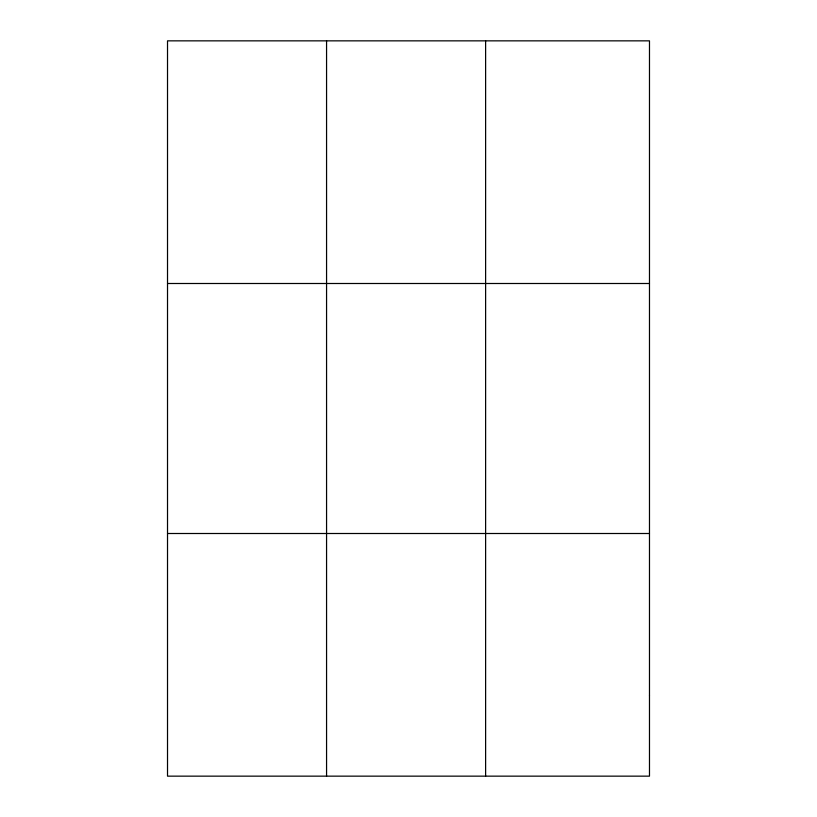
<?xml version="1.0" encoding="UTF-8"?>
<svg xmlns="http://www.w3.org/2000/svg" width="817" height="817" viewBox="0 0 817 817"><rect width="100%" height="100%" fill="white"/><g stroke="black" fill="none" stroke-linecap="round" stroke-linejoin="round"><path stroke-width="1.23" d="M326.565 40.85L326.565 776.15M485.615 40.85L485.615 776.15M167.516 283.499L649.484 283.499M167.516 533.501L649.484 533.501M649.484 695.267L649.484 776.15L167.516 776.15L167.516 40.85L649.484 40.85L649.484 695.267"/></g></svg>
